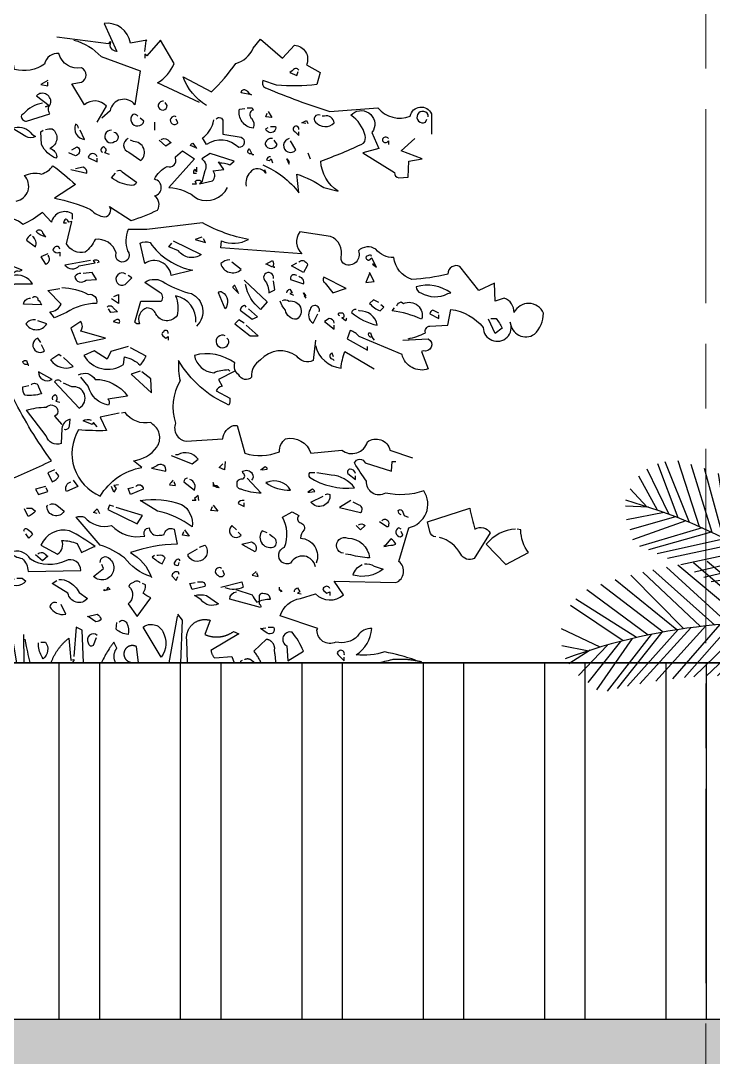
# Model space of a CAD drawing. Header units: millimetres. Extents: x -100356 to 314685, y 446 to 1273965.
# Drawn here: x 206834 to 208974, y 121486 to 124688 of the extents above; entities that cross this region are included whole.
import ezdxf
from ezdxf.xclip import XClip

# ---------------------------------------------------------------- set-up
doc = ezdxf.new("R2010")
doc.units = ezdxf.units.MM
doc.header["$XCLIPFRAME"] = 2
for name, pattern in [('gf$0$CENTER2', [28.575, 19.05, -3.175, 3.175, -3.175]), ('gf$0$Kume - Grid Line', [10.5, 6, -1.25, 2, -1.25]), ('section$0$CENTER', [2, 1.25, -0.25, 0.25, -0.25])]:
    doc.linetypes.add(name, pattern=pattern)
for name, color, linetype, lineweight in [('@LOUVER', 35, 'Continuous', 13), ('gf$0$A.Axis', 251, 'gf$0$CENTER2', 13), ('section$0$A-_FLORLEVL_E', 7, 'Continuous', 5), ('section$0$NKC_TRUC', 8, 'section$0$CENTER', 13)]:
    doc.layers.add(name, color=color, linetype=linetype, lineweight=lineweight)
doc.layers.add('NAM', color=3, linetype='Continuous')
doc.layers.add('section$0$植栽2', color=74, linetype='Continuous')

# ---------------------------------------------------------------- blocks, each defined once
blk = doc.blocks.new('section$0$grid section')
at = {"layer": 'section$0$NKC_TRUC', "ltscale": 300}
blk.add_line((-141943.9, 93800), (0, 93800), dxfattribs=at)
blk = doc.blocks.new('section$0$A$C07C5541A')
for points in [[(1584.3, 2183.8), (1587.6, 2207.1), (1589.3, 2208.8), (1552.8, 2202.1, 0.408249), (1494.6, 2245.3), (1522.9, 2183.8, -0.554245), (1509.6, 2203.8), (1507.9, 2205.4), (1504.6, 2200.5), (1390, 2215.4)], [(1428.2, 2208.8, -0.13974), (1488, 2172.2), (1574.4, 2140.7), (1562.7, 2065.9, 0.652512), (1507.9, 2052.6), (1489.7, 2036)], [(1705.6, 2070.9), (1612.6, 2114.1, 0.165543), (1649.1, 2157.3), (1619.2, 2208.8), (1589.3, 2173.9), (1584.3, 2177.2), (1584.3, 2168.9)], [(1720.5, 2064.3, -0.162277), (1669, 2127.4), (1732.1, 2094.2, 0.04718), (1785.3, 2157.3, 0.23912), (1823.5, 2190.5), (1840.1, 2210.4), (1888.2, 2168.9), (1914.8, 2197.1, -0.528015), (1941.4, 2154), (1971.3, 2137.3), (1964.6, 2110.8, -0.055527), (1875, 2109.1), (1845.1, 2119.1, 0.480621), (1853.4, 2102.5, 0.023712), (1992.9, 2051), (2099.1, 2059.3, 0.334137), (2170.6, 2041, -0.744507), (2217.1, 2046), (2217.1, 2001.2)], [(1479.7, 2027.7), (1499.6, 2062.6, 0.4142), (1451.5, 2065.9), (1423.2, 2112.4), (1444.8, 2115.8, 0.632828), (1444.8, 2147.3, -0.40065), (1395, 2178.9, 0.39888), (1363.4, 2155.6, -0.226822), (1297, 2144, 0.526016), (1250.5, 2170.6, -0.14093), (1270.4, 2134, -0.7155), (1207.3, 2129, 0.08844), (1169.1, 2167.2, 0.586365), (1149.2, 2147.3), (1135.9, 2117.4), (1182.4, 2049.3, 0.11319), (1107.7, 2089.2)], [(1924.8, 2142.3, 0.548935), (1909.8, 2140.7), (1904.8, 2137.3), (1919.8, 2130.7), (1923.1, 2139)], [(1358.5, 2069.3, 0.172318), (1316.9, 2046), (1312, 2042.7, 0.463791), (1323.6, 2029.4), (1375.1, 2046, -0.388977), (1376.7, 2067.6, 0.753143), (1345.2, 2085.9), (1373.4, 2064.3), (1365.1, 2061), (1373.4, 2064.3)], [(1815.2, 2090.8), (1820.1, 2087.5), (1796.9, 2092.5), (1798.6, 2097.5, -0.449051), (1810.2, 2095.8), (1815.2, 2090.8)], [(1625.8, 2074.2, 0.428558), (1614.2, 2062.6, 0.928146), (1634.1, 2064.3), (1629.2, 2070.9)], [(1810.2, 2059.3), (1821.8, 2059.3), (1823.5, 2054.3, 0.588394), (1820.1, 2036, -0.292984), (1823.5, 2014.5, -0.449585), (1793.6, 2056), (1805.2, 2057.6)], [(1569.4, 2041, 0.302765), (1557.8, 2044.3, 1.255081), (1582.7, 2029.4), (1574.4, 2036)], [(1654.1, 2039.4, 2.209366), (1657.4, 2026.1), (1654.1, 2034.4)], [(1742.1, 2034.4, -0.741867), (1757, 2029.4), (1757, 2001.2), (1796.9, 1994.5, -0.815933), (1791.9, 1971.3, 0.371078), (1720.5, 1977.9), (1712.2, 1992.9, 0.161163), (1735.5, 2026.1), (1737.1, 2032.7)], [(1845.1, 1933.1, -0.131805), (1924.8, 1871.6), (1919.8, 1913.1, -0.067184), (1979.6, 1883.3), (2011.1, 1875, -0.233963), (1972.9, 1941.4, 0.023544), (2067.6, 1981.2, 0.236053), (2070.9, 1997.8, 0.192581), (2039.4, 2042.7, -0.877029), (2089.2, 2009.5), (2085.9, 2004.5), (2100.8, 1969.6), (2065.9, 1959.6), (2135.7, 1916.5, 0.4142), (2145.6, 1904.8), (2165.6, 1906.5), (2167.2, 1941.4), (2197.1, 1946.4), (2150.6, 1964.6), (2180.5, 1991.2)], [(1971.3, 2042.7, 0.872116), (1961.3, 2027.7, 0.438904), (2002.8, 2026.1, 0.442368), (1981.2, 2041), (1976.3, 2041)], [(2210.4, 2039.4, 0.4142), (2200.5, 2051, 1.442993), (2203.8, 2027.7), (2207.1, 2034.4)], [(1297, 2016.1, -0.293701), (1335.2, 2001.2), (1343.5, 1996.2, -0.309357), (1321.9, 1996.2), (1292, 2014.5)], [(1365.1, 2011.1, -0.123093), (1380.1, 2012.8, -0.57814), (1375.1, 1969.6, -0.32518), (1390, 1951.3), (1388.4, 1948, -0.190887), (1356.8, 1977.9), (1355.1, 2006.1), (1360.1, 2009.5)], [(1438.2, 2014.5, 0.343094), (1431.5, 2022.8, 0.5), (1451.5, 1989.5), (1441.5, 2009.5)], [(1861.7, 2017.8), (1873.3, 2017.8, -1), (1851.7, 2012.8), (1856.7, 2016.1)], [(1924.8, 2011.1, 2.236572), (1916.5, 2006.1), (1924.8, 1997.8), (1924.8, 2006.1)], [(1511.3, 2009.5, 1.453629), (1517.9, 1984.6, 0.913208), (1516.2, 2004.5)], [(1547.8, 1991.2, 0.720749), (1549.4, 1961.3), (1576, 1943, 0.692337), (1559.4, 1984.6), (1552.8, 1987.9)], [(1620.9, 1989.5, -0.4142), (1639.1, 1984.6), (1642.5, 1982.9), (1630.8, 1974.6), (1615.9, 1987.9)], [(1866.6, 1991.2, 0.474747), (1850, 1977.9, 0.625), (1876.6, 1977.9), (1870, 1987.9)], [(1903.2, 1991.2, 1.411942), (1918.1, 1966.3), (1906.5, 1986.2)], [(2122.4, 1991.2, 0.618027), (2109.1, 1989.5), (2109.1, 1986.2, 0.526016), (2122.4, 1986.2), (2122.4, 1977.9)], [(1423.2, 1966.3), (1434.9, 1972.9, -0.4142), (1439.8, 1959.6, -0.162277), (1431.5, 1953), (1416.6, 1959.6)], [(1506.3, 1956.3), (1496.3, 1959.6), (1499.6, 1966.3, 0.265564), (1493, 1972.9, 0.4142), (1488, 1963), (1491.3, 1961.3)], [(1695.6, 1971.3), (1685.6, 1976.3, -0.333328), (1690.6, 1981.2), (1698.9, 1969.6)], [(1820.1, 1958, -0.618027), (1811.8, 1964.6), (1815.2, 1969.6), (1821.8, 1956.3), (1825.1, 1956.3)], [(1424.9, 1813.5), (1424.9, 1825.1, 0.514099), (1378.4, 1806.9), (1358.5, 1828.5, -0.078461), (1315.3, 1801.9, 0.120438), (1295.4, 1813.5, -0.439896)], [(1300.3, 1853.4, 0.610992), (1318.6, 1909.8, -0.169403), (1356.8, 1913.1, 0.162277), (1381.7, 1931.4, -0.019669), (1431.5, 1889.9), (1385, 1860, -0.056946), (1464.8, 1835.1, 0.18692), (1496.3, 1818.5, 0.586716), (1506.3, 1841.7), (1554.4, 1810.2, 0.029709), (1612.6, 1833.4, 0.39888), (1605.9, 1865, 0.822235), (1605.9, 1901.5, -0.178864), (1634.1, 1929.8, 0.636353), (1652.4, 1948), (1652.4, 1951.3), (1667.4, 1964.6), (1693.9, 1946.4), (1637.5, 1883.3, -0.169144), (1700.6, 1858.3, 0.392166), (1767, 1883.3)], [(1479.7, 1951.3, 0.763794), (1459.8, 1949.7), (1479.7, 1939.7), (1479.7, 1948)], [(1689, 1891.6), (1698.9, 1891.6), (1695.6, 1896.5, -0.548935), (1710.5, 1894.9), (1705.6, 1891.6), (1733.8, 1898.2, 0.388977), (1735.5, 1919.8), (1758.7, 1923.1), (1747.1, 1939.7), (1748.7, 1938.1, -0.099014), (1772, 1933.1), (1782, 1941.4), (1728.8, 1958), (1710.5, 1946.4, -0.382629), (1717.2, 1919.8), (1710.5, 1894.9)], [(1861.7, 1951.3, 0.343094), (1853.4, 1944.7, 0.489075), (1863.3, 1946.4), (1866.6, 1938.1)], [(1421.6, 1923.1), (1456.4, 1914.8, 0.38205), (1448.1, 1928.1), (1431.5, 1924.8)], [(1522.9, 1919.8, -0.4142), (1534.5, 1918.1), (1566.1, 1894.9, -0.4142), (1551.1, 1888.2, -0.131805), (1511.3, 1904.8), (1519.6, 1914.8)], [(1698.9, 1928.1), (1698.9, 1918.1), (1695.6, 1923.1, 0.4142), (1692.3, 1914.8), (1698.9, 1914.8)], [(1848.4, 1923.1), (1851.7, 1914.8, 0.522507), (1816.8, 1916.5, 0.259125), (1808.5, 1886.6)], [(2165.6, 1549.4, 0.064346), (2203.8, 1562.7, -0.461777), (2213.7, 1577.7), (2253.6, 1579.3), (2260.2, 1614.2, -0.188416), (2331.6, 1574.4, 1.192596), (2391.4, 1586, 0.575256), (2444.6, 1559.4, 0.199295), (2464.5, 1605.9, 0.641296), (2399.7, 1607.6, 0.325729), (2378.1, 1639.1), (2358.2, 1632.5), (2356.6, 1672.3), (2321.7, 1655.7), (2280.2, 1708.9, 0.566177), (2253.6, 1692.3, -0.055374), (2173.9, 1680.6, -0.290543), (2134, 1728.8, -0.236053), (2094.2, 1747.1, 0.349014), (2056, 1743.8, -0.672394), (2026.1, 1713.9, -0.302765), (2017.8, 1728.8, 0.375732), (1994.5, 1775.3), (1926.4, 1785.3, 0.387238), (1931.4, 1737.1), (1752.1, 1750.4), (1753.7, 1765.3, 0.225006), (1813.5, 1768.7, -0.08197), (1712.2, 1805.2), (1589.3, 1790.3), (1547.8, 1790.3, 0.176819), (1546.1, 1743.8, -1.795151), (1521.2, 1738.8, 0.371094), (1474.7, 1768.7, -0.109772), (1453.1, 1740.4, -0.319199), (1411.6, 1758.7), (1423.2, 1808.5), (1416.6, 1806.9, 0.265564), (1409.9, 1813.5, 0.236053), (1405, 1805.2), (1411.6, 1805.2)], [(1363.4, 1775.3, -0.119873), (1345.2, 1785.3, -0.867294), (1358.5, 1783.6), (1365.1, 1773.6)], [(1333.6, 1778.6, 0.236053), (1323.6, 1767), (1343.5, 1752.1, 0.302765), (1336.9, 1775.3)], [(1690.6, 1700.6), (1642.5, 1689, 0.569885), (1584.3, 1715.5), (1574.4, 1760.4, -0.225418), (1596, 1762, 0.195343), (1690.6, 1700.6)], [(1647.4, 1765.3), (1708.9, 1735.5, -0.423386), (1659.1, 1743.8), (1637.5, 1752.1), (1644.1, 1760.4)], [(1396.7, 1747.1), (1395, 1752.1, 0.5), (1381.7, 1745.4, 0.4142), (1396.7, 1740.4), (1396.7, 1732.1)], [(1370.1, 1737.1), (1355.1, 1730.5), (1365.1, 1713.9, 0.514618), (1371.8, 1732.1), (1371.8, 1733.8)], [(1464.8, 1722.2), (1408.3, 1712.2, 0.475433), (1439.8, 1710.5), (1474.7, 1717.2), (1471.4, 1722.2, -0.566177), (1483, 1718.8), (1479.7, 1717.2)], [(1772, 1723.8, 0.162277), (1752.1, 1715.5, 0.561798), (1796.9, 1702.2), (1777, 1718.8)], [(1853.4, 1713.9), (1851.7, 1713.9), (1866.6, 1722.2, -0.248367), (1866.6, 1707.2), (1853.4, 1713.9)], [(1924.8, 1718.8, -0.449051), (1939.7, 1718.8, -0.4142), (1943, 1710.5), (1934.7, 1695.6), (1908.2, 1710.5), (1919.8, 1717.2)], [(2092.5, 1713.9), (2087.5, 1713.9), (2095.8, 1707.2), (2085.9, 1727.1), (2079.2, 1722.2, -0.535172), (2074.2, 1732.1), (2082.5, 1735.5), (2084.2, 1732.1)], [(1313.6, 1700.6), (1290.4, 1710.5, 1.275894), (1298.7, 1670.7), (1336.9, 1670.7, 0.324829), (1292, 1689, -0.439896), (1307, 1698.9), (1313.6, 1700.6)], [(1443.2, 1693.9, 0.201935), (1429.9, 1687.3, 0.646576), (1454.8, 1679), (1478, 1680.6), (1468.1, 1695.6), (1448.1, 1693.9)], [(1542.8, 1692.3, 1.80748), (1541.1, 1669), (1556.1, 1684), (1547.8, 1689)], [(1868.3, 1682.3, 1.489532), (1848.4, 1679, -0.193741), (1858.3, 1650.8), (1871.6, 1657.4), (1868.3, 1677.3)], [(1697.3, 1586, 0.393753), (1652.4, 1644.1, -0.148178), (1655.7, 1600.9, -0.568817), (1609.2, 1604.3, 0.302765), (1589.3, 1617.5, 0.445358), (1572.7, 1582.7, -0.302765), (1562.7, 1586), (1576, 1632.5), (1620.9, 1632.5, 0.557053), (1615.9, 1652.4), (1584.3, 1674, -0.334427), (1629.2, 1672.3, 0.069855), (1687.3, 1649.1, -0.532242), (1698.9, 1577.7)], [(1803.5, 1679), (1855, 1630.8), (1840.1, 1614.2, -0.173294), (1806.9, 1669)], [(1919.8, 1689, 0.236053), (1911.5, 1690.6, 0.4142), (1906.5, 1680.6), (1934.7, 1670.7, 0.480621), (1926.4, 1685.6), (1924.8, 1687.3)], [(2027.7, 1660.7), (2029.4, 1660.7), (1979.6, 1685.6, 0.45993), (1982.9, 1672.3), (1999.5, 1650.8), (2027.7, 1660.7)], [(1401.6, 1662.4, -0.114807), (1459.8, 1647.4, -0.566177), (1478, 1627.5, 0.137833), (1411.6, 1607.6), (1385, 1596), (1375.1, 1609.2, 0.276978), (1400, 1625.8), (1370.1, 1655.7), (1396.7, 1660.7)], [(1762, 1615.9), (1747.1, 1650.8, -0.618027), (1755.4, 1652.4, -0.456024), (1762, 1615.9)], [(1790.3, 1652.4), (1783.6, 1667.4, 0.333328), (1778.6, 1662.4), (1791.9, 1649.1)], [(1898.2, 1650.8, -0.343094), (1904.8, 1659.1), (1909.8, 1650.8), (1904.8, 1649.1), (1913.1, 1645.8)], [(2260.2, 1650.8, 0.234818), (2183.8, 1664, 0.33754), (2193.8, 1650.8, 0.251907), (2253.6, 1649.1), (2260.2, 1650.8)], [(1336.9, 1640.8, -0.663971), (1348.5, 1635.8, -0.105927), (1356.8, 1624.2), (1316.9, 1625.8, -0.380188), (1330.2, 1639.1), (1331.9, 1639.1)], [(1888.2, 1634.1, -0.323349), (1903.2, 1632.5, -0.828461), (1919.8, 1592.6, -0.373596), (1894.9, 1612.6, -0.120438), (1883.3, 1632.5)], [(2100.8, 1629.2), (2089.2, 1635.8), (2080.9, 1627.5, 0.128281), (2104.1, 1610.9), (2112.4, 1619.2), (2105.8, 1624.2)], [(2140.7, 1622.5, -0.265564), (2150.6, 1630.8), (2155.6, 1627.5, -0.651062), (2195.5, 1592.6, 0.077942), (2130.7, 1610.9), (2135.7, 1617.5)], [(1501.3, 1619.2, -0.618027), (1514.6, 1617.5), (1524.5, 1609.2), (1509.6, 1607.6), (1504.6, 1615.9)], [(1808.5, 1619.2, 0.618027), (1800.2, 1620.9, 0.236053), (1795.2, 1612.6), (1821.8, 1592.6), (1833.4, 1597.6), (1813.5, 1615.9)], [(1969.6, 1609.2, 1.099762), (1949.7, 1614.2, 0.447098), (1956.3, 1584.3), (1966.3, 1604.3)], [(2029.4, 1596, -0.236053), (2027.7, 1589.3), (2019.4, 1596), (2024.4, 1597.6, 0.677032), (2016.1, 1605.9, 0.618027), (2011.1, 1602.6), (2014.5, 1600.9)], [(2051, 1614.2, 0.386597), (2041, 1607.6, 0.118042), (2097.5, 1579.3, 0.392899), (2057.6, 1610.9), (2056, 1612.6)], [(2233.7, 1605.9), (2220.4, 1612.6, 0.343094), (2213.7, 1604.3), (2233.7, 1594.3), (2233.7, 1602.6)], [(1343.5, 1591, 0.286789), (1321.9, 1582.7, 0.571426), (1368.4, 1582.7), (1348.5, 1589.3)], [(1498, 1551.1), (1443.2, 1566.1, 0.323349), (1443.2, 1587.6), (1421.6, 1572.7), (1434.9, 1537.8), (1498, 1551.1)], [(1514.6, 1587.6), (1527.9, 1584.3, 1), (1521.2, 1591), (1514.6, 1587.6)], [(2002.8, 1584.3, 0.380188), (1991.2, 1594.3), (1981.2, 1587.6), (2002.8, 1571), (2002.8, 1579.3)], [(2348.3, 1594.3), (2359.9, 1594.3, -0.078461), (2373.2, 1572.7), (2358.2, 1561.1), (2343.3, 1592.6)], [(1635.8, 1561.1, 1), (1625.8, 1564.4, 0.618027), (1624.2, 1556.1), (1630.8, 1551.1), (1635.8, 1554.4), (1635.8, 1546.1)], [(1762, 1556.1, 2.475403), (1768.7, 1537.8, 0.4142), (1767, 1549.4), (1765.3, 1551.1)], [(2154, 1546.1), (2210.4, 1549.4, -0.925018), (2198.8, 1522.9), (2195.5, 1521.2), (2210.4, 1483, -0.438248), (2152.3, 1514.6), (2057.6, 1554.4, 0.165543), (2037.7, 1567.7), (2031.1, 1549.4), (2075.9, 1524.5), (2075.9, 1532.8)], [(2084.2, 1552.8, -0.489075), (2079.2, 1562.7), (2082.5, 1562.7, 0.080124), (2090.8, 1546.1)], [(1355.1, 1541.1), (1348.5, 1551.1, 1.188446), (1363.4, 1522.9), (1356.8, 1536.2)], [(1547.8, 1532.8), (1509.6, 1521.2), (1501.3, 1504.6), (1473.1, 1522.9), (1449.8, 1512.9, 0.437134), (1537.8, 1493), (1539.5, 1509.6, -0.131729), (1574.4, 1491.3, 0.077942), (1587.6, 1511.3), (1552.8, 1529.5)], [(1961.3, 1546.1), (1956.3, 1501.3, -0.361557), (1919.8, 1511.3, 0.389557), (1840.1, 1502.9, 0.294418), (1820.1, 1464.8, -0.523941), (1791.9, 1469.7, -0.32045), (1783.6, 1496.3, 0.221481), (1693.9, 1512.9, 0.346878), (1737.1, 1474.7, -0.111496), (1768.7, 1481.4), (1772, 1478)], [(1961.3, 1534.5, 0.315689), (2017.8, 1484.7, -0.063232), (2026.1, 1521.2), (2090.8, 1483)], [(1400, 1511.3), (1395, 1514.6, 0.023788), (1376.7, 1502.9, 0.355225), (1426.6, 1488), (1405, 1507.9)], [(2001.2, 1509.6), (1997.8, 1517.9, 0.867294), (1999.5, 1504.6), (2002.8, 1501.3)], [(1325.3, 1493, -0.5), (1315.3, 1499.6, -0.236053), (1323.6, 1501.3), (1326.9, 1491.3), (1328.6, 1491.3)], [(1783.6, 1478), (1747.1, 1459.8), (1755.4, 1444.8, 0.265564), (1742.1, 1434.9), (1772, 1418.3, -0.162277), (1770.3, 1403.3, -0.159088), (1659.1, 1501.3, 0.06636), (1662.4, 1456.4, 0.215668), (1652.4, 1363.4, 0.486023), (1675.7, 1323.6), (1757, 1328.6, -0.302765), (1780.3, 1358.5), (1788.6, 1358.5), (1805.2, 1297, 0.17569), (1881.6, 1300.3, -0.217575), (1894.9, 1328.6, -0.389542), (1951.3, 1297), (2019.4, 1303.7, 0.528137), (2075.9, 1321.9, -0.544403), (2125.7, 1303.7), (2175.5, 1287.1)], [(1378.4, 1459.8), (1380.1, 1459.8), (1350.2, 1476.4, 0.618027), (1378.4, 1459.8)], [(1438.2, 1469.7, -0.427887), (1474.7, 1459.8, -0.250244), (1546.1, 1423.2), (1502.9, 1416.6, -0.369919), (1504.6, 1403.3, -0.308914), (1459.8, 1444.8), (1443.2, 1464.8)], [(1333.6, 1448.1, -0.659393), (1350.2, 1443.2), (1356.8, 1428.2, -0.090164), (1320.3, 1424.9, -0.236053), (1315.3, 1443.2), (1328.6, 1446.5)], [(1400, 1454.8, 0.449051), (1385, 1454.8), (1439.8, 1396.7, 0.85083), (1423.2, 1443.2), (1405, 1451.5)], [(1293.7, 1421.6, 0.205246), (1275.4, 1416.6), (1252.2, 1405, -0.624557), (1275.4, 1341.9), (1273.8, 1263.8, 1.612503), (1272.1, 1233.9, 0.02623), (1378.4, 1280.4, -0.042603), (1295.4, 1416.6)], [(1381.7, 1414.9, -0.4142), (1386.7, 1426.6, -0.395447), (1388.4, 1411.6), (1396.7, 1409.9)], [(1406.6, 1350.2, 0.5), (1418.3, 1356.8), (1419.9, 1371.8, 0.343094), (1401.6, 1351.8), (1400, 1318.6, -0.445358), (1366.8, 1335.2), (1323.6, 1391.7, -0.087051), (1366.8, 1398.3, -0.590881), (1391.7, 1393.3, -0.4142), (1385, 1378.4), (1401.6, 1360.1)], [(1527.9, 1385), (1486.3, 1376.7), (1499.6, 1346.8, -0.027756), (1438.2, 1348.5, 0.458389), (1486.3, 1202.4, -0.215485), (1577.7, 1265.5), (1559.4, 1280.4, 0.208542), (1610.9, 1310.3, 0.417313), (1602.6, 1360.1), (1597.6, 1365.1, -0.302765), (1541.1, 1386.7), (1532.8, 1385)], [(1479.7, 1355.1), (1471.4, 1365.1), (1468.1, 1360.1), (1448.1, 1368.4, -0.265564), (1466.4, 1370.1)], [(1642.5, 1292), (1689, 1273.8), (1702.2, 1283.7, 0.376709), (1657.4, 1293.7), (1652.4, 1293.7)], [(2182.2, 840.3, 0.028854), (2114.1, 858.6, -0.099014), (2051, 851.9, 0.227432), (2085.9, 910.1, 0.276978), (2054.3, 893.5, -0.265564), (2006.1, 880.2, -0.560715), (1964.6, 906.8), (1966.3, 910.1), (1883.3, 938.3, -0.285431), (1928.1, 976.5), (1961.3, 986.5, 0.404877), (2022.8, 984.8), (2002.8, 1014.7), (2139, 1011.4, 0.570038), (2145.6, 1057.9), (2167.2, 1132.6, 0.530762), (2200.5, 1214, -0.137939), (2115.8, 1209, -0.618027), (2074.2, 1235.6, -0.039932), (2047.7, 1275.4, -0.714279), (2070.9, 1275.4), (2129, 1257.2), (2130.7, 1278.8), (2139, 1278.8)], [(1385, 1260.5), (1370.1, 1253.8), (1380.1, 1233.9, 0.209167), (1395, 1247.2), (1388.4, 1255.5)], [(1600.9, 1263.8), (1599.3, 1263.8), (1630.8, 1257.2, 0.778244), (1610.9, 1268.8), (1600.9, 1263.8)], [(1810.2, 1242.2), (1841.7, 1209, -0.088959), (1796.9, 1217.3, -0.463791), (1788.6, 1227.3, -0.480621), (1796.9, 1240.6, 0.923187), (1801.9, 1252.2), (1800.2, 1257.2, -0.38205), (1821.8, 1252.2, -0.323349), (1820.1, 1237.2)], [(1843.4, 1260.5), (1855, 1262.1, 0.333328), (1850, 1267.1), (1841.7, 1260.5), (1840.1, 1260.5)], [(2049.3, 1252.2, 0.380188), (2037.7, 1262.1, 0.535172), (2032.7, 1252.2), (2049.3, 1238.9), (2049.3, 1247.2)], [(1426.6, 1237.2), (1436.5, 1223.9), (1411.6, 1212.3, -0.468369), (1421.6, 1233.9)], [(1647.4, 1237.2, 0.099014), (1639.1, 1227.3), (1652.4, 1225.6), (1649.1, 1233.9)], [(1679, 1242.2, 0.4142), (1670.7, 1233.9), (1693.9, 1215.6, 0.468369), (1684, 1238.9)], [(1853.4, 1232.3), (1851.7, 1232.3, 0.175018), (1906.5, 1215.6, 0.377228), (1853.4, 1232.3)], [(1959.6, 1253.8), (1948, 1253.8, 0.333328), (1948, 1243.9, 0.165436), (2047.7, 1220.6, 0.214035), (1996.2, 1248.9), (1964.6, 1253.8)], [(1564.4, 1223.9, -0.763794), (1581, 1217.3), (1552.8, 1205.7), (1547.8, 1219), (1559.4, 1222.3)], [(1737.1, 1225.6), (1743.8, 1225.6), (1748.7, 1220.6, -0.386597), (1735.5, 1232.3), (1735.5, 1223.9)], [(1948, 1210.7), (1959.6, 1212.3, 0.333328), (1954.7, 1217.3), (1944.7, 1210.7), (1948, 1210.7)], [(1577.7, 1190.7), (1574.4, 1192.4, -0.135239), (1665.7, 1184.1, -0.300735), (1689, 1134.3, 0.110443), (1612.6, 1169.1), (1577.7, 1190.7)], [(1803.5, 1192.4, 0.4142), (1790.3, 1185.8), (1803.5, 1179.1), (1803.5, 1187.4)], [(1982.9, 1205.7, -0.333328), (1992.9, 1205.7, -0.786774), (1951.3, 1189.1), (1977.9, 1202.4)], [(2039.4, 1192.4), (2014.5, 1177.4), (2061, 1165.8, 0.582718), (2057.6, 1182.4), (2044.3, 1189.1)], [(1323.6, 1175.8), (1335.2, 1175.8), (1343.5, 1169.1, -0.116058), (1326.9, 1157.5), (1318.6, 1174.1)], [(1375.1, 1184.1, -0.323349), (1390, 1182.4), (1406.6, 1169.1, -0.766891), (1368.4, 1179.1), (1370.1, 1182.4)], [(1961.3, 1046.3, 0.704712), (1906.5, 1054.6, -1.057755), (1893.2, 1089.4, 0.223801), (1888.2, 1155.9), (1909.8, 1167.5), (1924.8, 1159.2, 0.548935), (1926.4, 1144.2, -0.468369), (1936.4, 1127.6, 0.197815), (1928.1, 1109.4, -0.517639), (1963, 1054.6)], [(2150.6, 1160.8, -0.350769), (2144, 1170.8, -0.4142), (2152.3, 1170.8), (2157.3, 1159.2), (2165.6, 1155.9)], [(2227, 1112.7, -0.386597), (2213.7, 1124.3), (2208.8, 1145.9), (2301.8, 1175.8, 0.016891), (2313.4, 1129.3, -0.447098), (2346.6, 1121), (2311.7, 1064.5, -0.4142), (2281.8, 1074.5, 0.201935), (2235.3, 1111)], [(1597.6, 1024.7, -0.146759), (1539.5, 1066.2, 0.073212), (1486.3, 1094.4), (1433.2, 1155.9, -0.183273), (1451.5, 1155.9, 0.295303), (1511.3, 1137.6, 0.261124), (1584.3, 1114.3, -0.535172), (1594.3, 1132.6, 0.467392), (1615.9, 1116, 0.123093), (1627.5, 1117.7, -0.441483), (1644.1, 1130.9), (1649.1, 1129.3), (1655.7, 1096.1, 0.078186), (1552.8, 1077.8, -0.18045), (1599.3, 1023)], [(2107.5, 1147.6, -0.92012), (2122.4, 1139.3, -0.618027), (2119.1, 1134.3), (2102.5, 1145.9)], [(1318.6, 1124.3, -1), (1325.3, 1129.3, -0.155243), (1336.9, 1117.7), (1328.6, 1109.4), (1321.9, 1119.3)], [(1473.1, 1091.1), (1474.7, 1091.1, 0.037811), (1418.3, 1126, 0.359619), (1355.1, 1094.4), (1391.7, 1074.5, 0.369919), (1401.6, 1104.4, -0.096176), (1434.9, 1097.7), (1444.8, 1077.8), (1473.1, 1091.1)], [(1786.9, 1127.6), (1777, 1137.6, 1.086792), (1796.9, 1116), (1790.3, 1122.6)], [(1855, 1121), (1843.4, 1126, 0.792007), (1871.6, 1091.1, 0.528915), (1866.6, 1112.7), (1860, 1117.7)], [(2056, 1139.3, -0.323349), (2070.9, 1137.6), (2061, 1127.6), (2051, 1137.6)], [(2150.6, 1129.3), (2145.6, 1132.6, 0.838196), (2149, 1112.7), (2154, 1116), (2150.6, 1124.3)], [(2403.1, 1129.3, 0.214859), (2338.3, 1096.1), (2381.5, 1051.2), (2431.3, 1077.8, -0.162277), (2414.7, 1127.6), (2406.4, 1129.3)], [(1801.9, 1094.4), (1798.6, 1096.1), (1820.1, 1101.1, -0.5), (1828.5, 1079.5), (1801.9, 1094.4)], [(2022.8, 1076.1, -1.166656), (2032.7, 1109.4, -0.384018), (2080.9, 1066.2, -0.071945), (2039.4, 1072.8), (2027.7, 1074.5)], [(2115.8, 1094.4), (2112.4, 1091.1, -0.027756), (2132.4, 1094.4), (2139, 1096.1, 0.155243), (2127.4, 1107.7), (2115.8, 1094.4)], [(1287.1, 1077.8), (1285.4, 1077.8, 0.118973), (1313.6, 1064.5, -0.215668), (1326.9, 1036.3), (1443.2, 1037.9, 0.569794), (1409.9, 1059.5, -0.255783), (1331.9, 1062.9, 0.400162), (1287.1, 1077.8)], [(1348.5, 1074.5, -0.526016), (1366.8, 1071.2), (1370.1, 1069.5), (1358.5, 1059.5), (1343.5, 1072.8)], [(1705.6, 1089.4), (1717.2, 1094.4, -1.097076), (1680.6, 1069.5), (1680.6, 1074.5), (1700.6, 1086.1)], [(1486.3, 1056.2, -0.757538), (1506.3, 1064.5, -1.042526), (1471.4, 1024.7), (1493, 1042.9), (1489.7, 1051.2)], [(1605.9, 1071.2), (1600.9, 1067.8, 0.058136), (1622.5, 1052.9), (1629.2, 1066.2, 0.333328), (1614.2, 1071.2), (1610.9, 1071.2)], [(1662.4, 1059.5, 0.618027), (1654.1, 1061.2, 0.236053), (1649.1, 1052.9, 0.302765), (1659.1, 1049.6), (1660.7, 1056.2)], [(2069.3, 1052.9, -0.18132), (2090.8, 1047.9), (2110.8, 1041.3, -0.240906), (2044.3, 1028, -0.225418), (2064.3, 1051.2)], [(1660.7, 1029.6), (1659.1, 1034.6, 0.480621), (1644.1, 1026.3), (1654.1, 1016.4), (1657.4, 1024.7)], [(1753.7, 1042.9, 1.10878), (1745.4, 1028, 0.561981), (1760.4, 1029.6), (1757, 1037.9)], [(1302, 1021.3), (1313.6, 1021.3), (1321.9, 1014.7, -0.463791), (1278.8, 1014.7), (1297, 1019.7)], [(1395, 1018, -0.18132), (1416.6, 1013, -0.142853), (1439.8, 989.8), (1458.1, 976.5, -0.648468), (1414.9, 988.1), (1380.1, 1009.7), (1390, 1016.4)], [(1574.4, 1011.4, 0.449051), (1559.4, 1011.4, 0.291199), (1549.4, 1003.1, -0.477066), (1547.8, 964.9), (1567.7, 936.6), (1597.6, 978.2, -0.062256), (1581, 988.1, 0.162277), (1586, 1006.4), (1579.3, 1009.7)], [(1700.6, 1013), (1712.2, 1013, -0.4142), (1717.2, 1003.1), (1689, 996.4), (1684, 1009.7), (1695.6, 1011.4)], [(1752.1, 1001.4), (1798.6, 1013), (1801.9, 1001.4, -0.212555), (1762, 999.8)], [(1507.9, 996.4), (1494.6, 993.1), (1494.6, 996.4, 0.5), (1501.3, 996.4), (1502.9, 1001.4), (1507.9, 996.4)], [(1697.3, 981.5), (1693.9, 983.1, -0.126938), (1720.5, 983.1), (1747.1, 964.9, -0.383194), (1708.9, 973.2), (1697.3, 981.5)], [(1785.3, 996.4), (1821.8, 984.8, 0.062256), (1831.8, 968.2, -0.13028), (1861.7, 974.8, 0.463791), (1848.4, 986.5, 0.4142), (1836.8, 983.1), (1836.8, 964.9, -0.4142), (1840.1, 956.6), (1772, 974.8, -0.366302), (1786.9, 991.4)], [(1881.6, 996.4, -0.333328), (1886.6, 991.4), (1884.9, 993.1), (1881.6, 994.8), (1881.6, 1001.4)], [(1914.8, 991.4, -0.343094), (1921.5, 999.8), (1926.4, 991.4), (1921.5, 988.1), (1929.8, 986.5)], [(1992.9, 998.1, 0.566177), (1981.2, 1001.4, 0.618027), (1979.6, 993.1), (1986.2, 988.1), (1992.9, 991.4), (1992.9, 983.1)], [(1390, 966.5, 0.523941), (1375.1, 958.2, 0.332581), (1409.9, 941.6), (1400, 963.2)], [(1461.4, 935), (1458.1, 936.6), (1479.7, 941.6, -0.099014), (1488, 931.7, -0.276978), (1476.4, 925), (1461.4, 935)], [(1285.4, 928.3, -0.276978), (1270.4, 871.9, 0.116058), (1263.8, 812.1, 0.276978), (1302, 744, 0.248367), (1307, 803.8), (1288.7, 913.4)], [(1527.9, 925, -0.582718), (1544.5, 921.7, -0.162277), (1547.8, 896.8, -0.149368), (1521.2, 908.4), (1522.9, 923.4)], [(1620.9, 847), (1581, 913.4, -0.472687), (1624.2, 903.4, -0.293182), (1620.9, 847)], [(1815.2, 818.7), (1843.4, 828.7, 0.096542), (1825.1, 860.3), (1853.4, 886.8, -0.431534), (1870, 861.9, -0.311569), (1793.6, 687.5), (1778.6, 672.6, 0.380188), (1747.1, 659.3), (1684, 629.4), (1677.3, 883.5, -0.551483), (1728.8, 928.3), (1717.2, 896.8, 0.260452), (1780.3, 903.4), (1791.9, 898.4), (1730.5, 861.9, 0.173203), (1738.8, 845.3), (1777, 848.6), (1785.3, 823.7), (1788.6, 823.7)], [(1426.6, 777.2, 0.618027), (1416.6, 770.6), (1409.9, 702.5, -0.463791), (1416.6, 888.5), (1421.6, 840.3), (1428.2, 842, -0.343094), (1421.6, 833.7), (1423.2, 825.4), (1426.6, 827), (1423.2, 817.1, -0.162277), (1426.6, 795.5), (1434.9, 722.4), (1453.1, 710.8), (1446.5, 906.8), (1433.2, 913.4), (1428.2, 848.6)], [(1479.7, 895.1, 0.855362), (1459.8, 878.5, 0.663971), (1471.4, 873.5), (1478, 890.1)], [(1856.7, 913.4), (1868.3, 913.4, -0.882782), (1855, 900.1), (1840.1, 910.1), (1851.7, 911.7)], [(1899.9, 838.7), (1934.7, 860.3, 0.07106), (1909.8, 901.8, 0.933395), (1898.2, 871.9), (1899.9, 838.7)], [(1380.1, 227.5), (1400, 78.1, -0.4142), (1403.3, 54.8), (1406.6, 48.2), (1438.2, 58.1), (1444.8, 56.5, -0.094177), (1433.2, 220.9, 0.02861), (1434.9, 509.8, 0.09137), (1380.1, 687.5, -0.054916), (1323.6, 870.2), (1320.3, 886.8)], [(1355.1, 880.2), (1365.1, 880.2, -0.402649), (1360.1, 843.6, -0.137939), (1350.2, 870.2), (1350.2, 878.5)], [(1956.3, 800.5, -0.016876), (1825.1, 657.6, 0.125793), (1675.7, 499.9), (1657.4, 448.4, -0.073212), (1614.2, 508.2), (1566.1, 870.2, 1.260193), (1556.1, 835.3), (1561.1, 823.7, -0.835312), (1522.9, 866.9), (1516.2, 880.2, 0.248169), (1479.7, 659.3, -0.105927), (1474.7, 606.2, 0.4142), (1483, 606.2), (1479.7, 609.5, 0.054428), (1484.7, 465, 0.091705), (1511.3, 290.6, 0.064667), (1529.5, 225.9, 0.401794), (1554.4, 229.2), (1547.8, 227.5, 0.188629), (1564.4, 293.9, -0.108856), (1577.7, 355.4)], [(2024.4, 851.9, 0.819794), (2012.8, 860.3, 0.618027), (2011.1, 851.9), (2024.4, 838.7), (2024.4, 847)], [(1805.2, 842, -0.323349), (1820.1, 840.3), (1825.1, 837), (1803.5, 823.7, -0.350769), (1796.9, 838.7), (1800.2, 840.3)], [(1992.9, 805.4, -0.236053), (1996.2, 823.7, 0.062256), (2130.7, 842, -0.082748), (2195.5, 837)]]:
    blk.add_lwpolyline(points, format="xyb")
for points in [[(1370.1, 2119.1), (1355.1, 2110.8), (1370.1, 2107.5), (1370.1, 2115.8)], [(1856.7, 2051), (1865, 2037.7), (1851.7, 2039.4), (1855, 2047.7)], [(1605.9, 2027.7), (1605.9, 2009.5)], [(1939.7, 2024.4), (1931.4, 2026.1), (1941.4, 2031.1), (1944.7, 2024.4)], [(1899.9, 1939.7), (1903.2, 1934.7), (1898.2, 1946.4), (1903.2, 1939.7), (1901.5, 1938.1)], [(1944.7, 1959.6), (1949.7, 1946.4)], [(1710.5, 1773.6), (1695.6, 1768.7), (1718.8, 1762), (1713.9, 1770.3)], [(1868.3, 1707.2), (1871.6, 1707.2), (1868.3, 1707.2)], [(2080.9, 1693.9), (2072.6, 1674), (2090.8, 1675.7), (2080.9, 1695.6)], [(1516.2, 1642.5), (1526.2, 1647.4), (1526.2, 1627.5), (1511.3, 1637.5)], [(1936.4, 1644.1), (1939.7, 1639.1), (1934.7, 1650.8), (1939.7, 1644.1), (1938.1, 1642.5)], [(1803.5, 1584.3), (1791.9, 1591), (1783.6, 1582.7), (1816.8, 1556.1), (1835.1, 1556.1), (1808.5, 1579.3)], [(1574.4, 1478), (1554.4, 1471.4), (1599.3, 1429.9), (1597.6, 1461.4), (1577.7, 1476.4)], [(1762, 1278.8), (1760.4, 1260.5), (1748.7, 1265.5), (1757, 1273.8)], [(1365.1, 1223.9), (1343.5, 1217.3), (1350.2, 1205.7), (1370.1, 1212.3), (1366.8, 1220.6)], [(1526.2, 1227.3), (1516.2, 1225.6), (1521.2, 1219), (1516.2, 1210.7), (1511.3, 1223.9)], [(1703.9, 1192.4), (1702.2, 1204), (1693.9, 1197.4), (1697.3, 1192.4), (1689, 1192.4)], [(1479.7, 1164.2), (1471.4, 1165.8), (1479.7, 1174.1), (1484.7, 1164.2)], [(1516.2, 1179.1), (1506.3, 1182.4), (1502.9, 1172.5), (1567.7, 1140.9), (1579.3, 1159.2), (1521.2, 1177.4)], [(1735.5, 1182.4), (1745.4, 1169.1), (1730.5, 1170.8), (1733.8, 1179.1)], [(1672.3, 1127.6), (1682.3, 1114.3), (1667.4, 1116), (1670.7, 1124.3)], [(1830.1, 1036.3), (1821.8, 1028), (1835.1, 1024.7), (1831.8, 1033)], [(1659.1, 938.3), (1655.7, 936.6), (1632.5, 805.4), (1662.4, 795.5), (1667.4, 928.3), (1657.4, 941.6)], [(1316.9, 896.8), (1318.6, 707.5), (1318.6, 690.9)]]:
    blk.add_lwpolyline(points)
blk = doc.blocks.new('section$0$A$C2D2A4C73')
for p, q in [((947.3, 1476), (971.3, 1663.5)), ((980.9, 1426.5), (1023.9, 1666.9)), ((1006, 1387.7), (1081.2, 1657)), ((915.2, 1518.1), (900.4, 1638.4)), ((1037.5, 1336.9), (1115.4, 1643.6)), ((1064.6, 1291), (1169.6, 1611)), ((920.7, 1513.6), (833.7, 1583.8)), ((1097.5, 1232.2), (1210.9, 1559)), ((966.4, 1448.1), (798.2, 1526.7)), ((999.1, 1398.4), (783.1, 1478.4)), ((1126, 1178.3), (1250.5, 1505.7)), ((1948.3, 1192), (1982.9, 1472.9)), ((1993.7, 1223.3), (2032.1, 1496.2)), ((2030.1, 1247.2), (2083.5, 1500.6)), ((2071.6, 1273.2), (2113.5, 1498.1)), ((2104, 1292.6), (2159.2, 1484.7)), ((1027.6, 1353.2), (764.2, 1432)), ((1140.1, 1150.3), (1291.5, 1445.9)), ((1887.5, 1147.3), (1882.9, 1419)), ((1907.9, 1162.7), (1934.6, 1448)), ((2146.5, 1316.8), (2196.6, 1463.2)), ((2185.3, 1336.2), (2239.6, 1419.2)), ((1071.5, 1278.8), (772.9, 1385.6)), ((1172.7, 1082.6), (1320.6, 1400.5)), ((1799.7, 1076.6), (1813.4, 1375.7)), ((1839.1, 1109.3), (1845.2, 1396.1)), ((1094.8, 1237.1), (797.5, 1346.7)), ((1198.3, 1025.6), (1344.4, 1361)), ((1762.1, 1043.9), (1772.2, 1347.6)), ((2179.6, 1334.9), (2268.9, 1355)), ((1128.9, 1172.5), (821.5, 1306.8)), ((1222, 969.3), (1374.5, 1308)), ((1672.3, 959.2), (1693.1, 1288.1)), ((1713.9, 999.7), (1738.4, 1323.1)), ((2122.5, 1303.3), (2274.3, 1300.3)), ((1153.8, 1122.4), (848.7, 1259)), ((1251, 894.9), (1398.4, 1262.8)), ((1631.6, 917.5), (1654.6, 1256.1)), ((2043.3, 1255.6), (2265.1, 1218.5)), ((2080.5, 1278.6), (2268, 1259.4)), ((1182.6, 1061), (882.2, 1195.5)), ((1274.8, 828.1), (1429.2, 1200)), ((1600.1, 883.6), (1602.3, 1209.3)), ((1952, 1194.6), (2209.9, 1167.9)), ((1984.2, 1216.9), (2242, 1187.5)), ((1296.9, 760.4), (1454.3, 1144.2)), ((1569.4, 849.1), (1565, 1173.3)), ((1903.6, 1159.5), (2177.9, 1147.2)), ((514.9, 866.2), (425.8, 1104.2)), ((565.4, 845.7), (458.1, 1112.7)), ((609.9, 826.6), (515.3, 1117.8)), ((665.5, 801.1), (573.5, 1101.8)), ((1207.2, 1004.9), (915, 1128)), ((1544, 819.4), (1518.6, 1125)), ((1867.3, 1131.7), (2140.7, 1121.9)), ((475.7, 881.1), (378.4, 1080.7)), ((715.4, 776.8), (631.2, 1083.9)), ((740.7, 763.8), (693.3, 1062)), ((1227.4, 955.9), (936.6, 1079.7)), ((1313.2, 706.3), (1486.4, 1064.7)), ((1508.9, 776.4), (1479.7, 1081.1)), ((1785.7, 1064.6), (2044.7, 1049.6)), ((1824, 1097), (2093.1, 1087.4)), ((424.6, 899.5), (341.6, 1050)), ((801, 731.6), (739, 1044.3)), ((850.3, 703.5), (777.7, 1028.1)), ((1255.2, 883.5), (952.8, 1041.3)), ((1482.2, 742), (1435, 1026.4)), ((1490.6, 928.6), (1814.9, 1033.4)), ((1753.2, 1036), (2011.4, 1022)), ((378.4, 913.2), (303, 993.5)), ((897.9, 674.9), (828.2, 1005.3)), ((959.1, 635.8), (870, 985)), ((1274.8, 828.1), (972.7, 990.7)), ((1328.3, 651.8), (1507.9, 1005.1)), ((1457.5, 709), (1398.6, 977.8)), ((1672.3, 959.2), (1952.8, 969.7)), ((1706.7, 992.9), (1985.7, 999.6)), ((384.9, 912.9), (283.3, 917.7)), ((1012.4, 599.5), (926.3, 955.4)), ((1064.9, 561.7), (974.6, 927.8)), ((1289.4, 784.2), (989.9, 943.7)), ((1340.1, 605.5), (1532.7, 927)), ((1615.1, 900), (1899.1, 917.1)), ((1645.8, 932.3), (1923.3, 941.3)), ((453.5, 889.3), (287.9, 856.8)), ((504.2, 870.3), (302.7, 813.2)), ((1305.5, 732.3), (1003.3, 904.1)), ((1105.9, 530.7), (1040.8, 886.7)), ((1430.5, 671.5), (1351.9, 909.3)), ((1587.4, 869.4), (1858.2, 873.9)), ((549.3, 852.4), (313.8, 769)), ((1319.6, 683.8), (1024.9, 834.8)), ((1146.2, 498.8), (1088.5, 854.5)), ((1355.4, 539.5), (1551.7, 858)), ((1556.9, 834.5), (1828.3, 840.3)), ((1643, 533.8), (1820.2, 824.9)), ((1685.2, 543.9), (1893.6, 837.9)), ((1735.4, 554.8), (1950.6, 845.9)), ((1785.9, 564.6), (2028.1, 853.6)), ((1849.7, 575.5), (2083.6, 857.1)), ((1913.5, 584.6), (2147.2, 858.9)), ((1985.7, 592.7), (2193.7, 858.8)), ((2041, 597.5), (2249.1, 857)), ((2097.7, 601), (2290.9, 854.5)), ((2166, 603.4), (2339.8, 850.3)), ((2194.4, 603.9), (2405.2, 842.6)), ((2249.9, 603.8), (2464.9, 833.4)), ((621.5, 821.4), (345, 739.6)), ((661, 803.2), (383.9, 724.3)), ((1334.2, 629.1), (1039.6, 781.6)), ((1530.4, 802.9), (1790.9, 795.6)), ((1536.8, 504.9), (1680.7, 791.1)), ((1583.4, 518.2), (1756.6, 811)), ((2311.1, 602.2), (2524.2, 822.1)), ((2359.5, 599.8), (2573.3, 792.3)), ((720.7, 774.1), (422.9, 707.8)), ((765.8, 750.7), (468.5, 687.3)), ((1226.4, 430.9), (1199.7, 770)), ((1366.3, 487.3), (1571.3, 773.9)), ((1444.3, 475.3), (1529.4, 740.3)), ((1493.1, 491.4), (1616.2, 771.3)), ((1504.6, 771), (1759.5, 755.6)), ((2413.8, 596), (2598.6, 770.5)), ((819.8, 721), (527.2, 658.7)), ((868, 693), (587.5, 626.7)), ((1346.2, 580.1), (1056.5, 712.5)), ((1262.3, 398.5), (1259.1, 718.8)), ((1375.6, 437.9), (1585, 701)), ((1473.4, 730.5), (1732.2, 718.6)), ((2455.6, 592.2), (2630.8, 728.6)), ((737.7, 397.9), (463.7, 648.7)), ((817.5, 402.2), (514.1, 657.3)), ((888.4, 404), (583.4, 666.9)), ((909.1, 667.9), (629.3, 602.9)), ((959.6, 403.8), (644.2, 673.3)), ((1016.1, 402.3), (729.8, 678.9)), ((1072.6, 399.6), (793.1, 680.7)), ((1120.2, 396.4), (875.1, 679.9)), ((1187.8, 390.3), (946.6, 676.4)), ((1240.7, 384.3), (1032.5, 668.6)), ((1357.2, 531.2), (1069.3, 651.7)), ((1295.7, 367.1), (1308.3, 672.6)), ((1440.3, 685.3), (1691.2, 658.9)), ((2509.6, 586.1), (2650.3, 684.7)), ((540.2, 376.8), (306.8, 613)), ((614.7, 386.5), (359, 626.4)), ((676.9, 393), (403.9, 636.7)), ((968.3, 629.7), (661.7, 583.3)), ((1012.4, 599.5), (703.4, 556.9)), ((1369.7, 469.9), (1079.4, 596.5)), ((1332.4, 331.2), (1372.6, 606.6)), ((2020.6, 595.9), (2243.3, 412.9)), ((2076.1, 599.8), (2311.5, 415.1)), ((2137.7, 602.7), (2376.7, 414.9)), ((2188.5, 603.8), (2426.7, 413.3)), ((2254.9, 603.7), (2469, 410.9)), ((2298.4, 602.7), (2510.6, 407.6)), ((2376.8, 598.7), (2551.6, 420.2)), ((2425.2, 595), (2581, 455)), ((2557.1, 578.1), (2660.1, 617.1)), ((449.1, 361.9), (174.1, 571.8)), ((509.2, 372.1), (237.2, 592.7)), ((1046.6, 575.2), (741.2, 531.6)), ((1714.7, 550.4), (1960.8, 377.2)), ((1759.6, 559.7), (2025.8, 389.2)), ((1808.3, 568.6), (2063.3, 395.1)), ((1849.7, 575.5), (2108.4, 401.2)), ((1902.6, 583.1), (2157.5, 406.6)), ((1972.6, 591.4), (2195.2, 409.8)), ((2479.1, 589.7), (2613.5, 487.7)), ((2551.1, 580.7), (2644.4, 540.3)), ((330.9, 337.6), (64, 507.5)), ((383, 349), (111.8, 548.8)), ((1086.4, 545.7), (772.4, 509.8)), ((1122.7, 517.6), (825.4, 470.4)), ((1394.8, 531.5), (1182.7, 310.8)), ((1313.4, 329.1), (1450.4, 522)), ((1357.1, 329.7), (1528.7, 524.8)), ((1396, 329.3), (1586, 524.2)), ((1437.1, 328.2), (1652.7, 520.9)), ((1489.4, 325.5), (1707.8, 515.8)), ((1526.2, 322.8), (1770.6, 507.5)), ((1576, 516.2), (1794.7, 335.5)), ((1619.9, 528), (1849.1, 350.9)), ((1664.5, 539), (1911.9, 366.5)), ((272.8, 323.6), (40.5, 479.3)), ((1162.7, 485.3), (864.7, 439.3)), ((1404.6, 475.9), (1198, 210.6)), ((1462.1, 481.4), (1670.1, 293.4)), ((1521.4, 500.3), (1746, 320.2)), ((1569.7, 318.7), (1818.8, 499.3)), ((1613.1, 313.8), (1883.6, 485.7)), ((1667.6, 306.1), (1929.5, 474.2)), ((1721.7, 297.1), (1981.5, 459.3)), ((1197.9, 455.8), (914.2, 397.6)), ((1232.1, 425.8), (956.2, 359.9)), ((1782.2, 285.2), (2019.1, 447.3)), ((1828.2, 274.8), (2063.5, 431.6)), ((1875.1, 263.1), (2096.8, 418.9)), ((170.6, 295.5), (0, 376.8)), ((515.7, 373.1), (291.9, 123)), ((571, 381.1), (345.9, 133.9)), ((638.3, 389.2), (416.6, 146)), ((699.3, 395), (491, 156)), ((752.2, 398.9), (543.7, 161.4)), ((829.6, 402.6), (585.2, 164.7)), ((888.4, 404), (639.5, 167.8)), ((934.6, 404.1), (689.5, 169.4)), ((989, 403.2), (731.3, 169.9)), ((1039.4, 401.4), (803.9, 168.6)), ((1096, 398.1), (859, 166)), ((1146.3, 394.3), (929.9, 160.4)), ((1196.1, 389.4), (991.7, 153.6)), ((1274.2, 387.5), (993.2, 324.7)), ((1258.3, 382.1), (1047.3, 145.9)), ((1326, 372.4), (1134.6, 130.7)), ((1931, 247.6), (2135.3, 403)), ((1954.2, 240.6), (2186.3, 379.9)), ((260.5, 320.4), (116.9, 140.2)), ((312.3, 333.3), (155.2, 107.8)), ((396.7, 351.8), (201.9, 101.5)), ((443.6, 360.9), (246.5, 112.7)), ((1319, 344.5), (1049.6, 267.2)), ((1329.4, 329.4), (1449.6, 123.7)), ((1382.3, 329.5), (1518, 125.9)), ((1430.6, 328.4), (1561.4, 125.8)), ((1469.2, 326.7), (1609.4, 124.3)), ((1508.2, 324.2), (1664.3, 120.9)), ((1551.8, 320.5), (1706.7, 116.9)), ((1999.1, 226.3), (2232.3, 357.1)), ((2048.3, 209.2), (2277.5, 332.7)), ((120.6, 278.1), (1.6, 301.6)), ((126.6, 282), (32.6, 221.2)), ((203, 304.9), (75.8, 169.7)), ((1590.6, 316.5), (1762.4, 110)), ((1632.3, 311.2), (1794.4, 105.1)), ((1667.6, 306.1), (1832.4, 98.5)), ((1712.4, 298.7), (1873.6, 90.2)), ((1771.2, 287.5), (1905, 83.2)), ((1811.3, 278.8), (1944.7, 73.3)), ((2086.9, 194.9), (2309.6, 295.9)), ((1857.3, 267.7), (2000.6, 57.6)), ((1907.9, 254.2), (2053.4, 40.7)), ((1949.4, 242.1), (2093.5, 26.5)), ((2129.9, 177.8), (2324.5, 271.8)), ((2162.8, 164), (2339.8, 229.5)), ((2003.2, 224.9), (2127.1, 13.7)), ((2038.2, 212.9), (2160, 0.3)), ((2100.7, 189.6), (2196.5, 0)), ((2205, 145.3), (2344.4, 189)), ((2138.9, 174.1), (2229.2, 20.7)), ((2181.2, 156), (2263.9, 38.8)), ((2237.2, 130.2), (2302.5, 73.5)), ((2241.4, 126.5), (2334.9, 131.6))]:
    blk.add_line(p, q)
for centre, radius, start, end in [((-1212.3, -22.3), 2628.4, 8.5439, 38.2906), ((3191.8, -562.6), 2150.5, 115.5425, 145.2892), ((-357.1, -1358.5), 2389.5, 44.6966, 74.4433), ((2217.9, -1785.5), 2389.5, 79.4494, 109.1961), ((918.6, -2224.3), 2628.4, 80.3252, 110.0719), ((1359.4, -1701.4), 2031.1, 61.857, 91.6037)]:
    blk.add_arc(centre, radius, start, end)
blk = doc.blocks.new('podium elevation 1')
at = {"layer": 'NAM', "ltscale": 0.5}
h = blk.add_hatch(dxfattribs=at)
h.set_pattern_fill('ANSI32', color=252, scale=1000, angle=-45)
h.set_pattern_definition([(9e-15, (577432.35, -167577.62), (-3e-14, 375), []), (9e-15, (577557.35, -167702.62), (-3e-14, 375), [])])
h.paths.add_polyline_path([(87299, 258.1), (88400, 258.1), (88400, 36661.1), (87299, 36661.1), (87299, 22148.5), (81999, 22148.5), (81999, 15705.1), (87299, 15705.1)])
at = {"layer": '@LOUVER', "ltscale": 0.5, "elevation": 0}
blk.add_lwpolyline([(87299, 36661.1), (88400, 36661.1), (88400, 258.1)], dxfattribs=at)
at = {"layer": 'NAM', "elevation": 0}
blk.add_lwpolyline([(87299, 258.1), (88400, 258.1), (88400, 36661.1), (87299, 36661.1), (87299, 22148.5), (81999, 22148.5), (81999, 15705.1), (87299, 15705.1)], close=True, dxfattribs=at)
at = {"layer": 'section$0$植栽2'}
ref = blk.add_blockref('section$0$A$C07C5541A', (87231.6, 30556.8, 0), dxfattribs=dict(at, xscale=1.4, yscale=1.4, zscale=1.4, rotation=270))
XClip(ref).set_block_clipping_path([(-397.593464214, 834.567988627), (2927.7784683433, 2763.099133548)])
at = {"layer": 'section$0$植栽2', "xscale": 0.7000000000000001, "yscale": 0.7000000000000001, "zscale": 0.7000000000000001, "rotation": 270}
blk.add_blockref('section$0$A$C2D2A4C73', (88241.4, 27050.9, 0), dxfattribs=at)
blk = doc.blocks.new('ELEVATION 1')
at = {"layer": 'NAM', "ltscale": 0.5}
h = blk.add_hatch(color=252, dxfattribs=at)
h.dxf.hatch_style = 1
h.paths.add_polyline_path([(88115.3, 585860.3), (88115.3, 569847.7), (82815.3, 569847.7), (82815.3, 563414.8), (82815.3, 563404.3), (88115.3, 563404.3), (88115.3, 547957.3), (87816.3, 547957.3), (87816.3, 563104.3), (82516.3, 563104.3), (82516.3, 570147.7), (87815.3, 570147.7), (87815.3, 585860.3)])
at = {"layer": 'NAM', "elevation": 0}
blk.add_lwpolyline([(88115.3, 585860.3), (88115.3, 569847.7), (82815.3, 569847.7), (82815.3, 563414.8), (82815.3, 563404.3), (88115.3, 563404.3), (88115.3, 547957.3), (87816.3, 547957.3), (87816.3, 563104.3), (82516.3, 563104.3), (82516.3, 570147.7), (87815.3, 570147.7), (87815.3, 585860.3)], close=True, dxfattribs=at)
at = {"layer": 'NAM'}
blk.add_blockref('podium elevation 1', (816.3, 547699.2, 0), dxfattribs=at)
at = {"layer": 'section$0$A-_FLORLEVL_E'}
ref = blk.add_blockref('section$0$grid section', (-4583.7, 526177.6, 0), dxfattribs=dict(at, rotation=270))
XClip(ref).set_block_clipping_path([(-63133.662589381, -3062.3099419163), (16172.8238461059, 101487.3382753241)])

msp = doc.modelspace()

# ---------------------------------------------------------------- linework, layer by layer
at = {"layer": 'gf$0$A.Axis', "linetype": 'gf$0$Kume - Grid Line', "lineweight": 9, "ltscale": 100}
msp.add_line((208950.4, 25115.6, 0), (208950.4, 127445.7, 0), dxfattribs=at)

# ---------------------------------------------------------------- block references
at = {"layer": 'NAM', "rotation": 89.99999999999999}
msp.add_blockref('ELEVATION 1', (783254.7, 33488.6, 0), dxfattribs=at)

doc.saveas('drawing.dxf')
